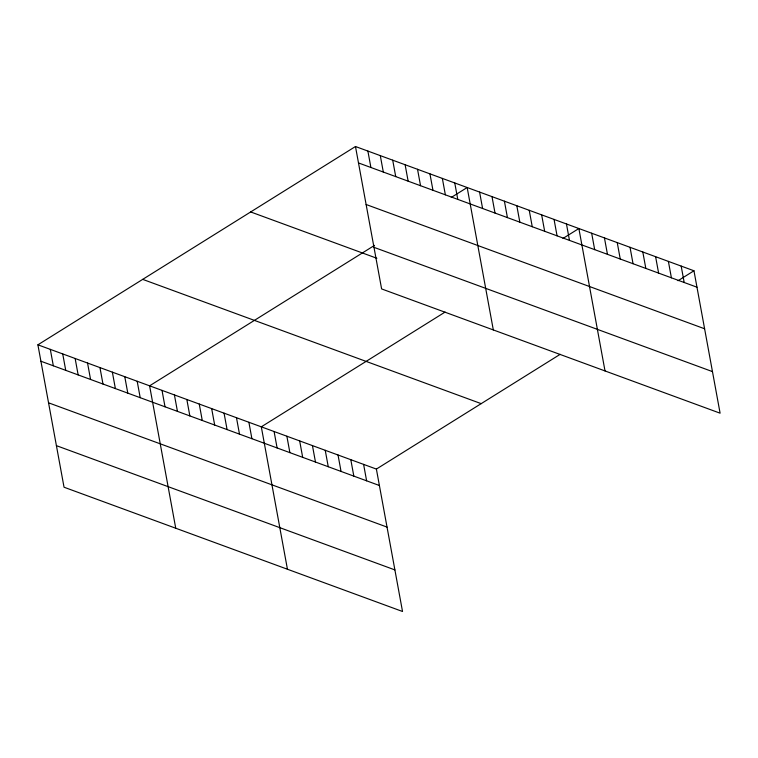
<?xml version="1.0" encoding="UTF-8"?>
<svg xmlns="http://www.w3.org/2000/svg" width="758" height="758" viewBox="0 0 758 758"><rect width="100%" height="100%" fill="white"/><g stroke="black" fill="none" stroke-linecap="round" stroke-linejoin="round"><path stroke-width="1.14" d="M37.9 344.814L376.385 469.079L402.526 611.488L64.042 487.223L37.9 344.814L355.474 146.512L693.958 270.777L720.1 413.186L381.615 288.921L355.474 146.512M374.537 245.365L149.601 385.822L175.742 528.231M451.266 197.45L467.174 187.52L493.316 329.929M445.088 312.069L261.302 426.83L287.443 569.239M562.967 238.457L578.875 228.528L605.017 370.937M376.385 469.079L560.171 354.327M678.059 280.716L693.958 270.777M358.487 162.932L696.981 287.197M366.123 204.508L704.608 328.773M373.978 247.345L712.473 371.609M250.671 211.946L376.859 258.27M142.703 279.37L481.188 403.644M40.913 361.234L379.398 485.508M48.54 402.811L387.035 527.085M56.405 445.647L394.899 569.912M681.177 266.086L684.19 282.507M668.385 261.387L671.399 277.816M655.604 256.697L658.617 273.117M642.812 251.997L645.825 268.427M630.031 247.307L633.044 263.727M617.239 242.607L620.252 259.037M604.448 237.917L607.461 254.337M591.666 233.218L594.679 249.647M566.463 223.97L569.476 240.39M554.051 219.413L557.064 235.833M541.648 214.855L544.661 231.275M529.236 210.298L532.249 226.727M516.823 205.74L519.836 222.17M504.411 201.192L507.424 217.612M491.999 196.635L495.012 213.055M479.587 192.077L482.6 208.497M454.762 182.962L457.775 199.382M442.35 178.405L445.363 194.825M429.938 173.847L432.96 190.267M417.535 169.29L420.548 185.71M405.123 164.732L408.136 181.153M392.71 160.175L395.723 176.605M380.298 155.617L383.311 172.047M367.886 151.069L370.899 167.49M363.603 464.389L366.616 480.809M350.812 459.689L353.825 476.119M338.03 454.999L341.043 471.419M325.239 450.299L328.252 466.729M312.448 445.609L315.47 462.029M299.666 440.91L302.679 457.339M286.875 436.22L289.888 452.64M274.093 431.529L277.106 447.95M248.889 422.272L251.902 438.692M236.477 417.715L239.49 434.135M224.065 413.157L227.087 429.578M211.662 408.6L214.675 425.03M199.25 404.042L202.263 420.472M186.838 399.494L189.851 415.915M174.425 394.937L177.438 411.357M162.013 390.379L165.026 406.8M137.189 381.265L140.202 397.685M124.776 376.707L127.789 393.127M112.364 372.15L115.377 388.57M99.952 367.592L102.974 384.012M87.549 363.035L90.562 379.455M75.137 358.477L78.15 374.907M62.725 353.92L65.738 370.349M50.312 349.372L53.325 365.792"/></g></svg>
